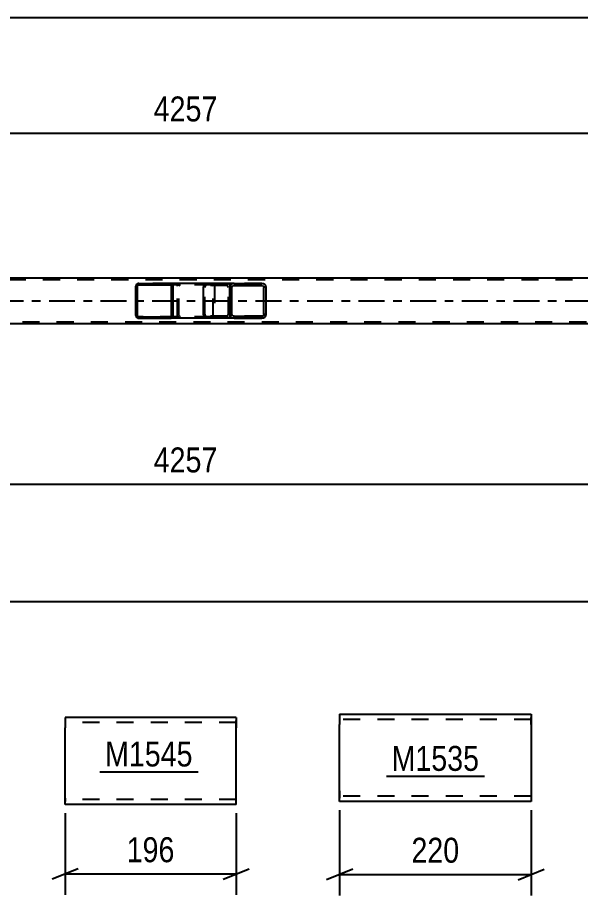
# Model space of a CAD drawing. Header units: millimetres. Extents: x 0 to 841, y 0 to 594.
# Drawn here: x 550.9 to 615.4, y 175.8 to 276.6 of the extents above; entities that cross this region are included whole.
import ezdxf

# ---------------------------------------------------------------- set-up
doc = ezdxf.new("R2010")
doc.units = ezdxf.units.MM
doc.linetypes.add('DXK_LINE_DOT2', pattern=[3.9198, 1.9599, -1.9599])
doc.linetypes.add('DXK_LINE_DOT3', pattern=[5.9187, 2.979, -0.9799, 0.9799, -0.9799])
doc.styles.add('Arial Narrow', font='ARIALN.TTF', dxfattribs={"height": 0.2})

# ---------------------------------------------------------------- blocks, each defined once
blk = doc.blocks.new('Part-103610369-28017 - 28013')
at = {"linetype": 'Continuous'}
h = blk.add_hatch(dxfattribs=at)
h.set_pattern_fill('', scale=0.7, style=0, pattern_type=0)
h.set_pattern_definition([(45, (568.6692, 245.869), (-1.57154, 1.57154), [])])
h.paths.add_polyline_path([(568.7, 245.75), (568.67, 245.87), (568.6, 245.97), (568.48, 246.04), (568.35, 246.07), (564.78, 246.07), (564.65, 246.04), (564.54, 245.97), (564.46, 245.87), (564.44, 245.75), (564.44, 242.39), (564.46, 242.26), (564.54, 242.16), (564.65, 242.09), (564.78, 242.07), (568.35, 242.07), (568.48, 242.09), (568.6, 242.16), (568.67, 242.26), (568.7, 242.39)])
h.paths.add_polyline_path([(568.51, 242.33), (568.47, 242.27), (568.42, 242.24), (568.35, 242.23), (564.78, 242.23), (564.71, 242.24), (564.66, 242.27), (564.62, 242.33), (564.61, 242.39), (564.61, 245.75), (564.62, 245.81), (564.66, 245.86), (564.71, 245.89), (564.78, 245.91), (568.35, 245.91), (568.42, 245.89), (568.47, 245.86), (568.51, 245.81), (568.52, 245.75), (568.52, 242.39)])
at = {"color": 2, "linetype": 'Continuous'}
for p, q in [((564.46, 245.87), (564.44, 245.75)), ((564.61, 245.75), (564.62, 245.81)), ((564.62, 245.81), (564.66, 245.86)), ((564.78, 246.07), (564.65, 246.04)), ((564.66, 245.86), (564.71, 245.89)), ((564.71, 245.89), (564.78, 245.91)), ((564.78, 246.07), (568.35, 246.07)), ((564.78, 245.91), (568.35, 245.91)), ((572.46, 246.07), (568.35, 246.07)), ((568.48, 246.04), (568.35, 246.07)), ((568.35, 245.91), (568.42, 245.89)), ((568.42, 245.89), (568.47, 245.86)), ((568.47, 245.86), (568.51, 245.81)), ((568.51, 245.81), (568.52, 245.75)), ((568.7, 245.75), (568.67, 245.87)), ((564.44, 242.39), (564.44, 245.75)), ((564.61, 242.39), (564.61, 245.75)), ((568.52, 242.39), (568.52, 245.75)), ((568.7, 242.39), (568.7, 245.75)), ((564.44, 242.39), (564.46, 242.26)), ((564.62, 242.33), (564.61, 242.39)), ((564.66, 242.27), (564.62, 242.33)), ((564.65, 242.09), (564.78, 242.07)), ((564.71, 242.24), (564.66, 242.27)), ((564.78, 242.23), (564.71, 242.24)), ((564.78, 242.23), (568.35, 242.23)), ((564.78, 242.07), (568.35, 242.07)), ((568.42, 242.24), (568.35, 242.23)), ((568.35, 242.07), (568.48, 242.09)), ((572.46, 242.07), (568.35, 242.07)), ((568.47, 242.27), (568.42, 242.24)), ((568.51, 242.33), (568.47, 242.27)), ((568.52, 242.39), (568.51, 242.33)), ((568.67, 242.26), (568.7, 242.39))]:
    blk.add_line(p, q, dxfattribs=at)
at = {"color": 7, "linetype": 'DXK_LINE_DOT2'}
for p, q in [((568.35, 246.07), (564.78, 246.07)), ((573.11, 245.91), (564.78, 245.91)), ((569.2, 245.75), (569.22, 245.87)), ((569.38, 245.81), (569.37, 245.75)), ((569.42, 245.86), (569.38, 245.81)), ((569.41, 246.04), (569.54, 246.07)), ((569.47, 245.89), (569.42, 245.86)), ((569.54, 245.91), (569.47, 245.89)), ((573.11, 246.07), (572.46, 246.07)), ((573.11, 246.07), (573.24, 246.04)), ((573.18, 245.89), (573.11, 245.91)), ((573.23, 245.86), (573.18, 245.89)), ((573.27, 245.81), (573.23, 245.86)), ((573.28, 245.75), (573.27, 245.81)), ((573.43, 245.87), (573.45, 245.75)), ((569.2, 242.39), (569.2, 245.75)), ((569.37, 242.39), (569.37, 245.75)), ((573.28, 242.39), (573.28, 245.75)), ((573.45, 245.75), (573.45, 242.39)), ((573.11, 242.23), (564.78, 242.23)), ((568.35, 242.07), (564.78, 242.07)), ((569.22, 242.26), (569.2, 242.39)), ((569.37, 242.39), (569.38, 242.33)), ((569.38, 242.33), (569.42, 242.27)), ((569.54, 242.07), (569.41, 242.09)), ((569.42, 242.27), (569.47, 242.24)), ((569.47, 242.24), (569.54, 242.23)), ((573.11, 242.07), (572.46, 242.07)), ((573.11, 242.23), (573.18, 242.24)), ((573.24, 242.09), (573.11, 242.07)), ((573.18, 242.24), (573.23, 242.27)), ((573.23, 242.27), (573.27, 242.33)), ((573.27, 242.33), (573.28, 242.39)), ((573.45, 242.39), (573.43, 242.26))]:
    blk.add_line(p, q, dxfattribs=at)
at = {"color": 2, "linetype": 'Continuous'}
for centre, start, end in [((564.77, 245.73), 110.7583, 155.68), ((568.37, 245.73), 24.32, 69.2417), ((564.77, 242.4), 204.32, 249.2417), ((568.37, 242.4), 290.7583, 335.68)]:
    blk.add_arc(centre, 0.331, start, end, dxfattribs=at)
at = {"color": 7, "linetype": 'DXK_LINE_DOT2'}
for centre, start, end in [((569.53, 245.73), 110.7583, 155.68), ((573.13, 245.73), 24.32, 69.2417), ((569.53, 242.4), 204.32, 249.2417), ((573.13, 242.4), 290.7583, 335.68)]:
    blk.add_arc(centre, 0.331, start, end, dxfattribs=at)
blk = doc.blocks.new('Part-103610369-28023 - 28013')
at = {"linetype": 'Continuous'}
h = blk.add_hatch(dxfattribs=at)
h.set_pattern_fill('', scale=0.7, style=0, pattern_type=0)
h.set_pattern_definition([(45, (579.3377, 245.7703), (-1.57154, 1.57154), [])])
h.paths.add_polyline_path([(579.38, 245.59), (579.34, 245.77), (579.23, 245.93), (579.07, 246.03), (578.87, 246.07), (575.69, 246.07), (575.5, 246.03), (575.33, 245.93), (575.22, 245.77), (575.19, 245.59), (575.19, 242.55), (575.22, 242.36), (575.33, 242.21), (575.5, 242.1), (575.69, 242.07), (578.87, 242.07), (579.07, 242.1), (579.23, 242.21), (579.34, 242.36), (579.38, 242.55)])
h.paths.add_polyline_path([(579.11, 242.45), (579.05, 242.38), (578.97, 242.32), (578.87, 242.31), (575.69, 242.31), (575.59, 242.32), (575.51, 242.38), (575.46, 242.45), (575.44, 242.55), (575.44, 245.59), (575.46, 245.68), (575.51, 245.76), (575.59, 245.81), (575.69, 245.83), (578.87, 245.83), (578.97, 245.81), (579.05, 245.76), (579.11, 245.68), (579.12, 245.59), (579.12, 242.55)])
at = {"color": 2, "linetype": 'Continuous'}
for p, q in [((572.19, 245.59), (572.21, 245.77)), ((572.21, 245.77), (572.27, 245.93)), ((572.27, 245.93), (572.36, 246.03)), ((572.36, 246.03), (572.46, 246.07)), ((575.69, 246.07), (572.46, 246.07)), ((575.22, 245.77), (575.19, 245.59)), ((575.69, 246.07), (575.5, 246.03)), ((575.51, 245.76), (575.59, 245.81)), ((575.59, 245.81), (575.69, 245.83)), ((575.69, 246.07), (578.87, 246.07)), ((575.69, 245.83), (578.87, 245.83)), ((579.07, 246.03), (578.87, 246.07)), ((578.87, 245.83), (578.97, 245.81)), ((578.97, 245.81), (579.05, 245.76)), ((579.38, 245.59), (579.34, 245.77)), ((572.19, 242.55), (572.19, 245.59)), ((575.19, 242.55), (575.19, 245.59)), ((575.44, 245.59), (575.46, 245.68)), ((575.44, 242.55), (575.44, 245.59)), ((575.46, 245.68), (575.51, 245.76)), ((579.05, 245.76), (579.11, 245.68)), ((579.11, 245.68), (579.12, 245.59)), ((579.12, 242.55), (579.12, 245.59)), ((579.38, 242.55), (579.38, 245.59)), ((572.21, 242.36), (572.19, 242.55)), ((572.27, 242.21), (572.21, 242.36)), ((572.36, 242.1), (572.27, 242.21)), ((572.46, 242.07), (572.36, 242.1)), ((575.69, 242.07), (572.46, 242.07)), ((575.19, 242.55), (575.22, 242.36)), ((575.46, 242.45), (575.44, 242.55)), ((575.51, 242.38), (575.46, 242.45)), ((575.5, 242.1), (575.69, 242.07)), ((575.59, 242.32), (575.51, 242.38)), ((575.69, 242.31), (575.59, 242.32)), ((575.69, 242.31), (578.87, 242.31)), ((575.69, 242.07), (578.87, 242.07)), ((578.97, 242.32), (578.87, 242.31)), ((578.87, 242.07), (579.07, 242.1)), ((579.05, 242.38), (578.97, 242.32)), ((579.11, 242.45), (579.05, 242.38)), ((579.12, 242.55), (579.11, 242.45)), ((579.34, 242.36), (579.38, 242.55))]:
    blk.add_line(p, q, dxfattribs=at)
at = {"color": 7, "linetype": 'DXK_LINE_DOT2'}
for p, q in [((572.41, 245.81), (572.37, 245.76)), ((572.46, 245.83), (572.41, 245.81)), ((578.87, 245.83), (572.46, 245.83)), ((573.45, 245.83), (573.45, 246.07)), ((574.8, 246.07), (574.99, 246.03)), ((574.89, 245.81), (574.8, 245.83)), ((574.97, 245.76), (574.89, 245.81)), ((575.26, 245.77), (575.3, 245.59)), ((578.87, 246.07), (575.69, 246.07)), ((572.34, 245.68), (572.33, 245.59)), ((572.33, 242.55), (572.33, 245.59)), ((572.37, 245.76), (572.34, 245.68)), ((575.03, 245.68), (574.97, 245.76)), ((575.05, 245.59), (575.03, 245.68)), ((575.05, 242.55), (575.05, 245.59)), ((575.3, 242.55), (575.3, 245.59)), ((572.33, 242.55), (572.34, 242.45)), ((572.34, 242.45), (572.37, 242.38)), ((572.37, 242.38), (572.41, 242.32)), ((572.41, 242.32), (572.46, 242.31)), ((578.87, 242.31), (572.46, 242.31)), ((573.45, 242.07), (573.45, 242.31)), ((574.8, 242.31), (574.89, 242.32)), ((574.99, 242.1), (574.8, 242.07)), ((574.89, 242.32), (574.97, 242.38)), ((574.97, 242.38), (575.03, 242.45)), ((575.03, 242.45), (575.05, 242.55)), ((575.3, 242.55), (575.26, 242.36)), ((578.87, 242.07), (575.69, 242.07))]:
    blk.add_line(p, q, dxfattribs=at)
for centre, start, end in [((574.81, 245.57), 23.8494, 68.8059), ((574.81, 242.56), 291.1941, 336.1506)]:
    blk.add_arc(centre, 0.492, start, end, dxfattribs=at)
at = {"color": 2, "linetype": 'Continuous'}
for centre, start, end in [((575.67, 245.57), 111.1941, 156.1506), ((578.89, 245.57), 23.8494, 68.8059), ((575.67, 242.56), 203.8494, 248.8059), ((578.89, 242.56), 291.1941, 336.1506)]:
    blk.add_arc(centre, 0.492, start, end, dxfattribs=at)
blk = doc.blocks.new('Part-103610369-28145 - 28013')
at = {"color": 2, "linetype": 'Continuous'}
for p, q in [((92.81, 246.71), (751.72, 246.71)), ((654.47, 241.43), (490.2, 241.43))]:
    blk.add_line(p, q, dxfattribs=at)
at = {"color": 7, "linetype": 'DXK_LINE_DOT2'}
for p, q in [((751.72, 246.47), (92.81, 246.47)), ((92.81, 241.67), (751.72, 241.67)), ((751.72, 241.43), (484.2, 241.43))]:
    blk.add_line(p, q, dxfattribs=at)
at = {"color": 7, "linetype": 'DXK_LINE_DOT3'}
blk.add_line((92.81, 244.07), (751.72, 244.07), dxfattribs=at)
blk = doc.blocks.new('Part-103610369-31722 - 31721')
at = {"color": 2, "linetype": 'Continuous'}
for p, q in [((556.32, 196.27), (556.32, 195.07)), ((575.93, 196.27), (556.32, 196.27)), ((575.93, 196.27), (575.93, 196.17)), ((575.93, 196.17), (575.93, 195.07)), ((556.32, 187.01), (556.32, 195.07)), ((575.93, 186.27), (575.93, 195.07)), ((556.32, 186.36), (556.32, 187.01)), ((556.32, 186.27), (556.32, 186.36)), ((575.93, 186.27), (556.32, 186.27))]:
    blk.add_line(p, q, dxfattribs=at)
at = {"color": 7, "linetype": 'DXK_LINE_DOT2'}
for p, q in [((575.93, 195.67), (556.32, 195.67)), ((575.93, 196.27), (575.93, 196.27)), ((575.93, 195.07), (575.93, 195.91)), ((556.32, 187.01), (556.32, 186.62)), ((556.32, 186.87), (556.32, 186.91)), ((575.93, 186.87), (556.32, 186.87)), ((575.93, 186.87), (575.93, 186.91)), ((556.32, 186.27), (556.32, 186.27))]:
    blk.add_line(p, q, dxfattribs=at)
blk = doc.blocks.new('Part-103610369-31737 - 31736')
at = {"color": 2, "linetype": 'Continuous'}
for p, q in [((587.8, 196.64), (587.8, 195.44)), ((587.8, 196.64), (609.77, 196.64)), ((609.77, 196.64), (609.77, 196.54)), ((609.77, 196.54), (609.77, 195.44)), ((587.8, 187.84), (587.8, 195.44)), ((609.77, 195.44), (609.77, 186.64)), ((587.8, 186.73), (587.8, 187.84)), ((587.8, 186.64), (587.8, 186.73)), ((609.77, 186.64), (587.8, 186.64))]:
    blk.add_line(p, q, dxfattribs=at)
at = {"color": 7, "linetype": 'DXK_LINE_DOT2'}
for p, q in [((609.77, 196.04), (587.8, 196.04)), ((609.77, 195.44), (609.77, 196.28)), ((587.8, 187.84), (587.8, 186.99)), ((587.8, 187.24), (587.8, 187.28)), ((609.77, 187.24), (587.8, 187.24)), ((609.77, 187.24), (609.77, 187.28))]:
    blk.add_line(p, q, dxfattribs=at)
blk = doc.blocks.new('StraightDimension-103610369-30286 - 28013')
at = {"color": 7, "linetype": 'Continuous'}
blk.add_line((485, 263.3), (655.27, 263.3), dxfattribs=at)
at = {"color": 0}
blk.add_wipeout([(574.39, 264.05), (574.39, 268.25), (565.88, 268.25), (565.88, 264.05)], dxfattribs=at)
at = {"color": 3, "style": 'Arial Narrow'}
blk.add_text('4257', height=2.863, dxfattribs=at).set_placement((566.48, 264.65))
blk = doc.blocks.new('StraightDimension-103610369-30538 - 28013')
at = {"color": 7, "linetype": 'Continuous'}
blk.add_line((485, 223.03), (655.27, 223.03), dxfattribs=at)
at = {"color": 0}
blk.add_wipeout([(574.39, 223.78), (574.39, 227.98), (565.88, 227.98), (565.88, 223.78)], dxfattribs=at)
at = {"color": 3, "style": 'Arial Narrow'}
blk.add_text('4257', height=2.863, dxfattribs=at).set_placement((566.48, 224.38))
blk = doc.blocks.new('StraightDimension-103610369-30560 - 28013')
at = {"color": 7, "linetype": 'Continuous'}
blk.add_line((83.55, 209.57), (760.98, 209.57), dxfattribs=at)
blk = doc.blocks.new('StraightDimension-103610369-30572 - 28013')
at = {"color": 7, "linetype": 'Continuous'}
blk.add_line((84.19, 276.57), (760.34, 276.57), dxfattribs=at)
blk = doc.blocks.new('StraightDimension-103610369-32080 - 31721')
at = {"color": 7, "linetype": 'Continuous'}
for p, q in [((556.32, 185.27), (556.32, 175.91)), ((575.93, 185.27), (575.93, 175.91)), ((557.82, 178.91), (554.82, 177.71)), ((556.32, 178.31), (575.93, 178.31)), ((574.43, 177.71), (577.43, 178.91))]:
    blk.add_line(p, q, dxfattribs=at)
at = {"color": 0}
blk.add_wipeout([(569.47, 179.06), (569.47, 183.26), (562.78, 183.26), (562.78, 179.06)], dxfattribs=at)
at = {"color": 3, "style": 'Arial Narrow'}
blk.add_text('196', height=2.863, dxfattribs=at).set_placement((563.38, 179.66))
blk = doc.blocks.new('StraightDimension-103610369-32116 - 31736')
at = {"color": 7, "linetype": 'Continuous'}
for p, q in [((587.8, 185.64), (587.8, 175.85)), ((609.77, 185.64), (609.77, 175.85)), ((589.3, 178.85), (586.3, 177.65)), ((608.27, 177.65), (611.27, 178.85)), ((587.8, 178.25), (609.77, 178.25))]:
    blk.add_line(p, q, dxfattribs=at)
at = {"color": 0}
blk.add_wipeout([(602.13, 179), (602.13, 183.2), (595.44, 183.2), (595.44, 179)], dxfattribs=at)
at = {"color": 3, "style": 'Arial Narrow'}
blk.add_text('220', height=2.863, dxfattribs=at).set_placement((596.04, 179.6))
blk = doc.blocks.new('Mark-103610369-32288 - 31721')
at = {"color": 30, "linetype": 'Continuous'}
blk.add_line((560.3, 190.04), (571.56, 190.04), dxfattribs=at)
at = {"color": 0}
blk.add_wipeout([(570.96, 190.64), (570.96, 193.64), (560.9, 193.64), (560.9, 190.64)], dxfattribs=at)
blk.add_wipeout([(570.96, 190.64), (570.96, 193.64), (560.9, 193.64), (560.9, 190.64)], dxfattribs=at)
at = {"color": 3, "style": 'Arial Narrow'}
blk.add_text('M1545', height=2.863, dxfattribs=at).set_placement((560.9, 190.64))
blk = doc.blocks.new('Mark-103610369-32292 - 31736')
at = {"color": 30, "linetype": 'Continuous'}
blk.add_line((593.16, 189.54), (604.41, 189.54), dxfattribs=at)
at = {"color": 0}
blk.add_wipeout([(603.81, 190.14), (603.81, 193.14), (593.76, 193.14), (593.76, 190.14)], dxfattribs=at)
blk.add_wipeout([(603.81, 190.14), (603.81, 193.14), (593.76, 193.14), (593.76, 190.14)], dxfattribs=at)
at = {"color": 3, "style": 'Arial Narrow'}
blk.add_text('M1535', height=2.863, dxfattribs=at).set_placement((593.76, 190.14))

msp = doc.modelspace()

# ---------------------------------------------------------------- block references
for name in ['StraightDimension-103610369-30286 - 28013', 'Part-103610369-28145 - 28013', 'Part-103610369-28017 - 28013', 'Part-103610369-28023 - 28013', 'StraightDimension-103610369-30538 - 28013', 'Part-103610369-31737 - 31736', 'Part-103610369-31722 - 31721', 'StraightDimension-103610369-32116 - 31736', 'StraightDimension-103610369-32080 - 31721']:
    msp.add_blockref(name, (0, 0))

# ---------------------------------------------------------------- next in the draw order: block references
for name in ['StraightDimension-103610369-30572 - 28013', 'StraightDimension-103610369-30560 - 28013', 'Mark-103610369-32288 - 31721', 'Mark-103610369-32292 - 31736']:
    msp.add_blockref(name, (0, 0))

doc.saveas('drawing.dxf')
